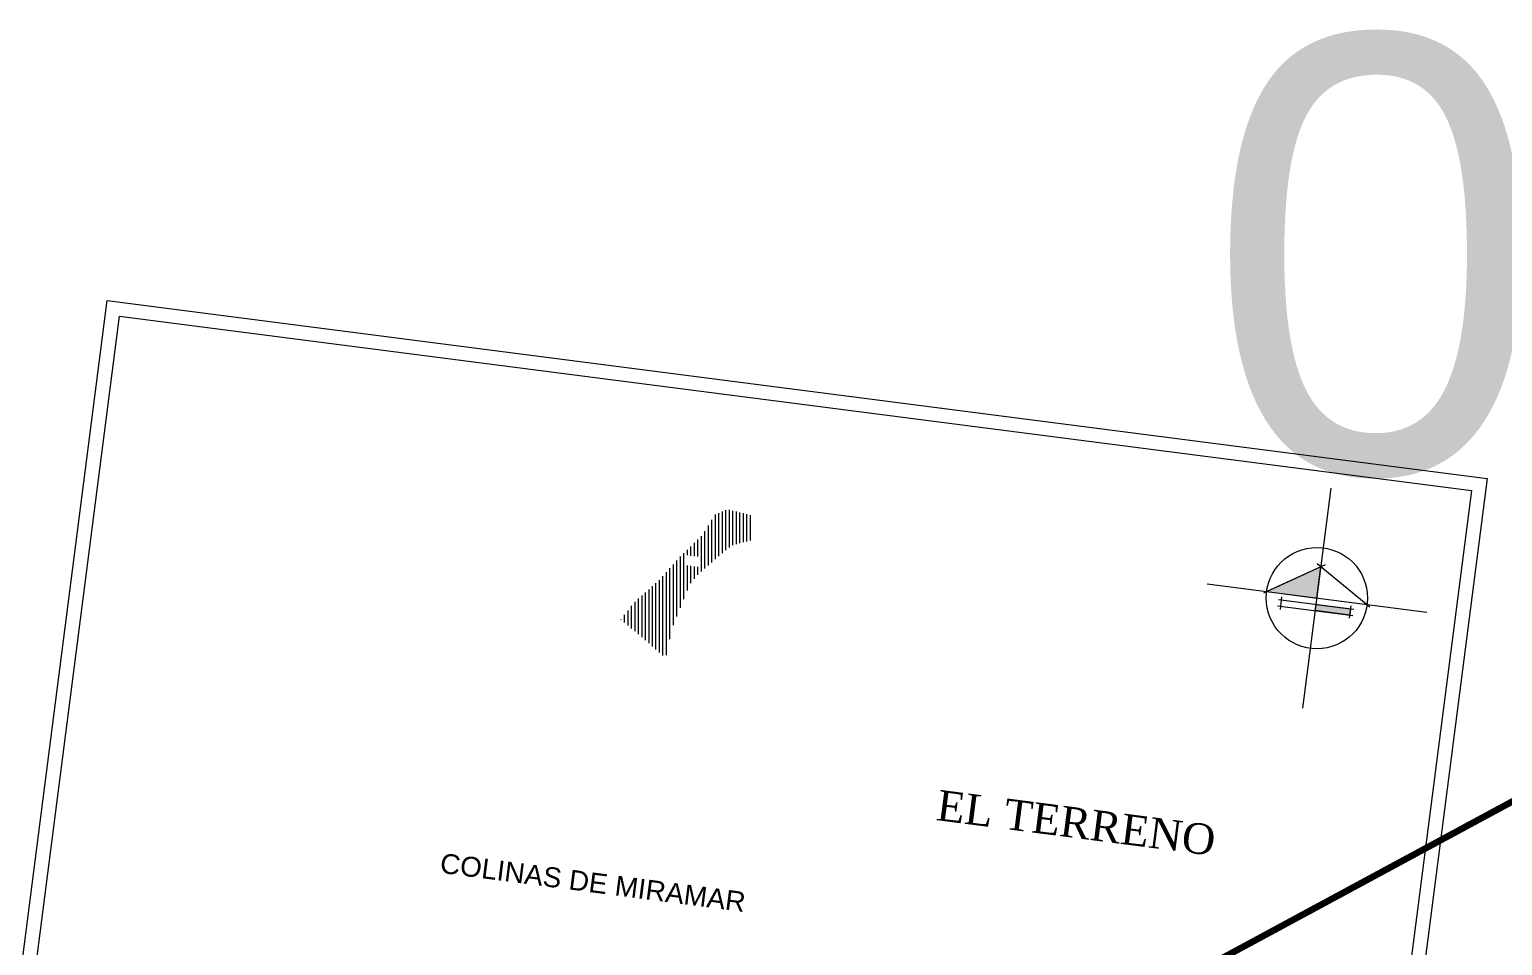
# Model space of a CAD drawing. Header units: inches. Extents: x 610851 to 630254, y 1234683 to 1264905.
# Drawn here: x 622817.2 to 622884.7, y 1246169 to 1246211 of the extents above; entities that cross this region are included whole.
import ezdxf

# ---------------------------------------------------------------- set-up
doc = ezdxf.new("R2010")
doc.units = ezdxf.units.IN
doc.header["$MEASUREMENT"] = 0
doc.layers.add('Level 50', color=7, linetype='Continuous', lineweight=0)
doc.layers.add('Level 7', color=7, linetype='Continuous', lineweight=0)
doc.styles.get("Standard").update_dxf_attribs({"font": 'arial.ttf'})
doc.styles.add('Styletxt', font='txt.shx')
doc.styles.add('TNR', font='times.ttf', dxfattribs={"width": 0.8, "height": 1.75})
doc.styles.add('WMF-Arial0', font='arial.ttf')
doc.dimstyles.new('STANDARD-Linear', dxfattribs={"dimtxt": 1.5, "dimasz": 1.13, "dimexe": 0.125, "dimexo": 0.000625, "dimgap": 0.3, "dimtad": 1, "dimzin": 7, "dimdsep": 46, "dimtxsty": 'Styletxt', "dimsah": 1, "dimcen": 2.5, "dimclrd": 1, "dimclre": 1, "dimclrt": 2, "dimaunit": 1, "dimadec": 7, "dimazin": 0, "dimtfac": 1, "dimtofl": 0, "dimtmove": 1, "dimatfit": 3, "dimfxl": 1, "dimtolj": 1, "dimtzin": 0, "dimarcsym": 0})

msp = doc.modelspace()

# ---------------------------------------------------------------- hatches: boundary and pattern name
at = {"layer": 'Level 50', "linetype": 'Continuous'}
h = msp.add_hatch(dxfattribs=at)
h.set_pattern_fill('DGN_ANSI3163', scale=0.128255, angle=45, style=0, pattern_type=2)
h.set_pattern_definition([(90, (-171238.17001, -352267.82467), (-0.160318261323, 4e-17), []), (90, (-171238.17001, -352267.82467), (-0.160318261323, 4e-17), [])])
h.paths.add_polyline_path([(622849.48192, 1246187.37688), (622850.40072, 1246187.60964), (622850.27072, 1246188.72818), (622849.20011, 1246188.99408), (622848.60951, 1246188.74615), (622848.46004, 1246188.48911), (622848.03282, 1246187.79232), (622847.57988, 1246187.36202), (622847.55812, 1246187.33548), (622847.09238, 1246186.89646), (622846.07423, 1246185.75664), (622845.3566, 1246185.12046), (622845.27885, 1246185.04806), (622845.26151, 1246185.03616), (622844.91712, 1246184.73086), (622844.30698, 1246183.95187), (622845.41516, 1246183.01396), (622846.16632, 1246182.35578), (622846.36711, 1246182.18342), (622846.66451, 1246183.56009), (622847.47607, 1246185.56842), (622847.80624, 1246185.97289), (622849.11182, 1246187.12485)])
h.paths.add_polyline_path([(622847.2449, 1246186.43777), (622847.2449, 1246186.43777), (622847.91241, 1246186.35177), (622847.97173, 1246186.81229), (622847.97173, 1246186.81229), (622847.30423, 1246186.89828)], flags=0)
for points in [[(622873.90719, 1246185.22541), (622876.21008, 1246184.92854), (622876.39562, 1246186.36785)], [(622876.13587, 1246184.35282), (622876.17297, 1246184.64068), (622877.75621, 1246184.43658), (622877.7191, 1246184.14872)]]:
    msp.add_hatch(color=7, dxfattribs=at).paths.add_polyline_path(points)

# ---------------------------------------------------------------- linework, layer by layer
at = {"layer": 'Level 50', "color": 7}
for p, q in [((622875.56069, 1246179.89096), (622876.85948, 1246189.96612)), ((622873.77985, 1246185.16694), (622876.60948, 1246186.46603)), ((622876.21366, 1246186.51705), (622878.64048, 1246184.52713)), ((622871.1725, 1246185.57794), (622881.24766, 1246184.27914)), ((622874.4087, 1246184.57547), (622877.86304, 1246184.13017)), ((622874.4458, 1246184.86333), (622877.90014, 1246184.41803)), ((622874.53407, 1246184.41298), (622874.60829, 1246184.98871)), ((622877.70055, 1246184.00479), (622877.77477, 1246184.58051))]:
    msp.add_line(p, q, dxfattribs=at)
at = {"layer": 'Level 50', "color": 7, "flags": 128}
for points in [[(622820.76057, 1246198.55888), (622884.01186, 1246190.41034), (622875.61646, 1246125.24286), (622812.36517, 1246133.39141), (622820.76057, 1246198.55888)], [(622821.31465, 1246197.84093), (622883.29391, 1246189.85626), (622875.06238, 1246125.96082), (622813.08312, 1246133.94549), (622821.31465, 1246197.84093)], [(622873.90719, 1246185.22541), (622876.21008, 1246184.92854), (622876.39562, 1246186.36785), (622873.90719, 1246185.22541)], [(622876.13587, 1246184.35282), (622876.17297, 1246184.64068), (622877.75621, 1246184.43658), (622877.7191, 1246184.14872), (622876.13587, 1246184.35282)]]:
    msp.add_lwpolyline(points, dxfattribs=at)
at = {"layer": 'Level 50', "color": 7}
msp.add_circle((622876.21008, 1246184.92854), 2.32195, dxfattribs=at)

# ---------------------------------------------------------------- texts
at = {"layer": 'Level 50', "color": 7, "linetype": 'Continuous', "style": 'TNR'}
msp.add_text('EL TERRENO', height=1.398127, rotation=352.6591279, dxfattribs=at).set_placement((622858.71812, 1246174.76178))
at = {"layer": 'Level 50', "color": 7, "style": 'WMF-Arial0'}
msp.add_text('COLINAS DE MIRAMAR', height=0.9125121, rotation=352.6591279, dxfattribs=at).set_placement((622835.97491, 1246172.34629))
at = {"layer": 'Level 7', "color": 7, "linetype": 'Continuous', "lineweight": 0}
msp.add_text('09500', height=20, dxfattribs=at).set_placement((622871.13897, 1246190.68394))
msp.add_text('09500', height=20, dxfattribs=at).set_placement((622871.13897, 1246190.68394))
msp.add_text('09500', height=20, dxfattribs=at).set_placement((622871.13897, 1246190.68394))

# ---------------------------------------------------------------- leaders
msp.add_leader([(622783.37851, 1246120.7121), (622898.29613, 1246182.69654)], dimstyle='STANDARD-Linear', override={"dimscale": 1, "dimtxt": 20, "dimasz": 20, "dimgap": 10, "dimtad": 1, "dimclrd": 0, "dimlwd": 65534}, dxfattribs=at)
msp.add_leader([(622783.37851, 1246120.7121), (622898.29613, 1246182.69654)], dimstyle='STANDARD-Linear', override={"dimscale": 1, "dimtxt": 20, "dimasz": 20, "dimgap": 10, "dimtad": 1, "dimclrd": 0, "dimlwd": 65534}, dxfattribs=at)
msp.add_leader([(622783.37851, 1246120.7121), (622898.29613, 1246182.69654)], dimstyle='STANDARD-Linear', override={"dimscale": 1, "dimtxt": 20, "dimasz": 20, "dimgap": 10, "dimtad": 1, "dimclrd": 0, "dimlwd": 65534}, dxfattribs=at)

doc.saveas('drawing.dxf')
